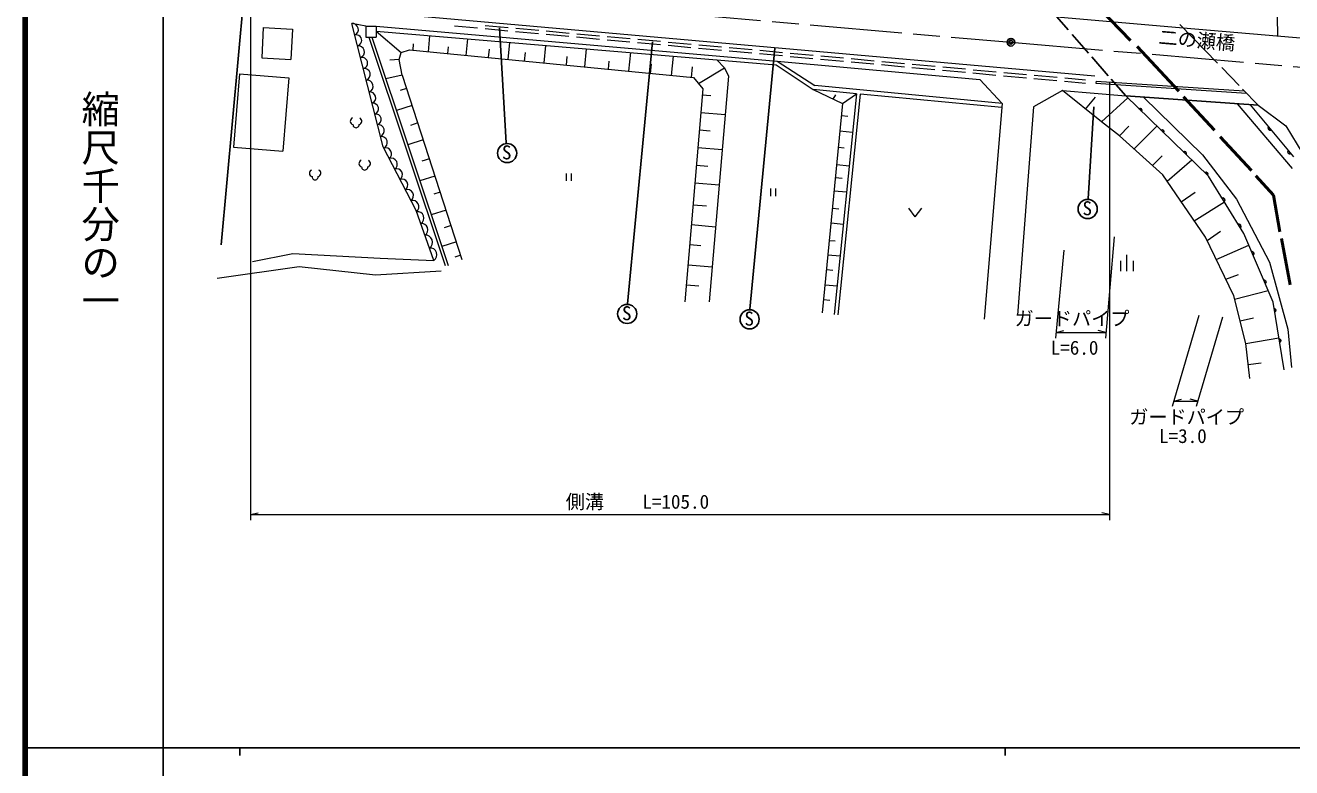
# Model space of a CAD drawing. Units: millimetres, scale not verified. Extents: x 40000 to 680000, y 20000 to 380000.
# Drawn here: x 40000 to 205424, y 202409 to 299458 of the extents above; entities that cross this region are included whole.
import ezdxf
from ezdxf.enums import TextEntityAlignment as Align

# ---------------------------------------------------------------- set-up
doc = ezdxf.new("R2010")
doc.units = ezdxf.units.MM
doc.header["$LTSCALE"] = 1000
doc.header["$PDMODE"] = 32
doc.header["$PDSIZE"] = 500
doc.linetypes.add('CHAIN', pattern=[18.5, 12, -1.5, 3.5, -1.5])
for name, color, linetype, lineweight in [('M-BGD', 7, 'Continuous', 13), ('M-BMK', 2, 'CHAIN', 13), ('M-BMK-SRVR', 3, 'Continuous', 25), ('M-STR-HTXT', 7, 'Continuous', 13), ('M-STR-STR1', 1, 'Continuous', 25), ('M-TTL', 2, 'Continuous', 140), ('M-TTL-BAND', 7, 'Continuous', 25)]:
    doc.layers.add(name, color=color, linetype=linetype, lineweight=lineweight)
doc.layers.add('M-STR-STRD', color=7, linetype='Continuous')
doc.styles.add('@ＭＳ ゴシック', font='')
doc.styles.add('ＭＳ ゴシック', font='')
doc.styles.get('@ＭＳ ゴシック').set_extended_font_data('@MS Gothic')
doc.styles.get('ＭＳ ゴシック').set_extended_font_data('MS Gothic')

msp = doc.modelspace()

# ---------------------------------------------------------------- linework, layer by layer
at = {"layer": 'M-BGD'}
for p, q in [((203597, 298094), (203240, 326807)), ((68507, 302684), (179700, 292835)), ((86736, 283554), (82631, 299699)), ((84501, 299353), (82631, 299699)), ((100087, 299445), (103075, 299174)), ((174742, 300583), (191250, 299141)), ((71089, 299171), (70877, 295213)), ((71089, 299171), (74908, 298967)), ((74908, 298967), (74695, 295009)), ((84501, 299353), (84478, 297923)), ((84478, 297923), (85813, 297901)), ((84501, 299353), (85836, 299331)), ((84869, 297917), (94848, 268079)), ((85265, 297910), (95244, 268073)), ((85836, 299331), (85813, 297901)), ((85826, 298687), (138098, 294281)), ((85826, 298687), (89111, 295912)), ((85836, 299331), (138221, 294789)), ((92654, 296009), (92858, 298094)), ((96072, 299381), (99060, 299110)), ((100056, 299019), (103043, 298748)), ((104039, 298657), (107027, 298386)), ((104071, 299083), (107058, 298812)), ((108023, 298296), (111011, 298024)), ((108054, 298722), (111042, 298450)), ((112006, 297934), (114994, 297663)), ((112038, 298360), (115026, 298089)), ((116022, 297998), (119009, 297727)), ((191250, 299141), (260264, 293108)), ((89111, 295912), (90205, 296249)), ((90205, 296249), (127298, 292623)), ((90646, 296206), (90727, 297032)), ((95205, 295760), (95292, 296659)), ((97576, 295528), (97787, 297682)), ((100509, 295242), (100616, 296334)), ((103071, 294991), (103288, 297212)), ((107758, 294533), (107982, 296822)), ((113085, 294012), (113316, 296370)), ((115990, 297572), (118978, 297301)), ((119974, 297211), (122961, 296939)), ((120005, 297636), (122993, 297365)), ((123957, 296849), (126945, 296578)), ((123989, 297275), (126977, 297003)), ((127941, 296487), (130929, 296216)), ((127972, 296913), (130960, 296642)), ((131924, 296125), (134912, 295854)), ((131956, 296551), (134944, 296280)), ((135940, 296190), (138927, 295918)), ((70877, 295213), (74695, 295009)), ((88831, 294973), (87596, 294922)), ((88831, 294973), (89111, 295912)), ((89237, 292960), (88831, 294973)), ((105219, 294781), (105327, 295887)), ((110690, 294246), (110800, 295374)), ((116166, 293711), (116269, 294758)), ((118849, 293449), (119087, 295885)), ((124411, 292905), (124656, 295414)), ((130319, 294936), (131316, 293890)), ((135908, 295764), (138896, 295492)), ((138221, 294789), (143151, 291569)), ((138221, 294789), (164666, 292360)), ((139892, 295402), (142879, 295131)), ((139923, 295828), (142911, 295557)), ((143875, 295040), (146863, 294769)), ((143907, 295466), (146895, 295195)), ((147859, 294679), (150847, 294407)), ((147891, 295104), (150878, 294833)), ((151874, 294743), (154862, 294471)), ((67981, 293131), (67196, 283544)), ((67981, 293131), (74429, 292603)), ((89237, 292960), (87094, 292441)), ((89237, 292960), (97042, 268861)), ((121678, 293172), (121795, 294368)), ((127006, 292652), (127139, 294021)), ((127918, 291872), (131316, 293890)), ((131863, 292824), (129331, 263290)), ((131316, 293890), (131863, 292824)), ((138098, 294281), (142911, 291052)), ((151843, 294317), (154830, 294045)), ((155826, 293955), (158814, 293684)), ((155858, 294381), (158845, 294110)), ((159810, 293593), (162797, 293322)), ((159841, 294019), (162829, 293748)), ((163793, 293232), (166781, 292960)), ((163825, 293658), (166813, 293386)), ((167777, 292870), (170765, 292599)), ((167809, 293296), (170796, 293025)), ((171792, 292934), (174780, 292663)), ((74429, 292603), (73644, 283016)), ((89805, 291207), (88970, 290937)), ((128497, 291172), (126170, 263298)), ((127298, 292623), (128497, 291172)), ((167600, 289234), (143151, 291569)), ((164666, 292360), (167600, 289234)), ((171761, 292508), (174748, 292237)), ((175744, 292146), (178485, 291898)), ((175776, 292572), (178509, 292324)), ((179866, 292176), (179851, 291882)), ((179851, 291882), (199531, 290577)), ((179866, 292176), (199226, 290892)), ((128431, 290380), (129565, 290285)), ((148563, 290512), (142911, 291052)), ((142911, 291052), (146769, 289243)), ((145550, 289814), (145860, 290348)), ((148563, 290512), (145659, 261658)), ((149050, 290466), (146146, 261612)), ((146769, 289243), (148563, 290512)), ((167555, 288698), (149050, 290466)), ((175488, 290917), (171713, 288805)), ((180592, 286857), (175488, 290917)), ((175488, 290917), (183738, 290223)), ((178512, 288512), (179801, 290076)), ((180592, 286857), (184014, 289956)), ((194571, 279733), (183738, 290223)), ((186088, 290054), (193763, 282509)), ((90530, 288968), (88478, 288304)), ((128238, 288068), (131432, 287802)), ((146769, 289243), (144106, 261862)), ((167600, 289234), (165232, 261050)), ((171713, 288805), (169629, 261566)), ((198320, 289198), (205468, 280747)), ((199990, 289081), (205646, 282249)), ((201050, 289006), (204665, 286329)), ((91268, 286690), (90307, 286379)), ((146617, 287675), (147460, 287593)), ((182949, 285031), (180592, 286857)), ((182949, 285031), (184133, 286291)), ((184831, 283317), (187796, 286294)), ((204665, 286329), (210953, 275861)), ((128048, 285792), (129447, 285675)), ((146421, 285657), (148058, 285498)), ((182949, 285031), (188581, 279903)), ((67196, 283544), (73644, 283016)), ((91047, 275228), (86736, 283554)), ((91987, 284470), (89979, 283819)), ((127856, 283500), (131041, 283234)), ((146212, 283514), (146975, 283440)), ((92784, 282008), (91805, 281691)), ((145993, 281263), (147616, 281105)), ((187252, 281113), (188508, 282379)), ((189143, 279082), (192363, 281871)), ((193763, 282509), (198205, 276747)), ((93514, 279756), (91552, 279120)), ((110643, 280103), (110643, 279118)), ((111316, 280103), (111316, 279118)), ((127661, 281163), (129168, 281038)), ((145829, 279576), (146725, 279489)), ((194164, 271759), (188581, 279903)), ((199194, 272250), (194571, 279733)), ((127470, 278869), (130643, 278604)), ((137329, 278116), (137329, 277131)), ((138002, 278116), (138002, 277131)), ((94200, 277637), (93367, 277367)), ((145660, 277836), (147272, 277680)), ((190994, 276382), (192827, 277667)), ((192703, 273890), (196635, 276393)), ((198205, 276747), (202509, 268482)), ((93343, 268733), (91047, 275228)), ((94954, 275308), (93033, 274686)), ((127231, 276010), (128969, 275865)), ((145438, 275552), (146260, 275472)), ((155365, 275562), (156206, 274421)), ((157047, 275562), (156206, 274421)), ((95614, 273271), (94703, 272976)), ((127013, 273397), (130175, 273133)), ((145251, 273627), (146848, 273472)), ((145028, 271340), (145799, 271265)), ((197855, 264093), (194164, 271759)), ((194379, 271313), (196108, 272557)), ((202985, 263275), (199194, 272250)), ((96306, 271133), (94427, 270524)), ((126795, 270786), (128254, 270665)), ((195578, 268822), (199848, 270703)), ((69688, 268583), (74931, 269634)), ((74931, 269634), (86361, 269007)), ((86361, 269007), (93343, 268733)), ((96870, 269392), (96088, 269139)), ((126576, 268160), (129725, 267897)), ((144846, 269462), (146429, 269308)), ((183061, 268651), (183061, 267306)), ((183860, 269437), (183860, 267306)), ((184701, 268651), (184701, 267306)), ((202509, 268482), (204903, 259723)), ((75791, 267863), (65066, 266349)), ((85759, 266812), (75791, 267863)), ((94339, 267323), (85759, 266812)), ((144657, 267525), (145472, 267446)), ((196807, 266270), (198498, 266885)), ((126358, 265544), (127997, 265407)), ((144464, 265534), (146033, 265382)), ((197971, 263637), (202336, 264812)), ((144277, 263615), (145090, 263536)), ((199441, 257854), (197855, 264093)), ((204436, 254422), (202985, 263275)), ((198684, 260834), (200424, 261213)), ((204903, 259723), (205408, 254732)), ((199441, 257854), (203753, 258588)), ((199946, 253276), (199441, 257854)), ((199742, 255122), (201434, 255325))]:
    msp.add_line(p, q, dxfattribs=at)
at = {"layer": 'M-BGD', "lineweight": 50}
for p, q in [((180375, 301603), (184381, 297471)), ((185233, 296682), (190697, 290836)), ((191275, 290125), (195344, 285740)), ((196102, 284888), (200171, 280472)), ((200739, 279778), (203041, 277254)), ((203041, 277254), (203893, 272460)), ((204114, 271576), (205218, 265551))]:
    msp.add_line(p, q, dxfattribs=at)
at = {"layer": 'M-BGD', "lineweight": 25}
for p, q in [((102828, 284083), (101937, 299130)), ((118666, 263068), (121936, 297279)), ((134659, 262363), (137918, 296453)), ((178819, 276789), (179600, 288781))]:
    msp.add_line(p, q, dxfattribs=at)
for centre in [(102940, 282754), (178773, 275449), (118621, 261728), (134614, 261023)]:
    msp.add_circle(centre, 1250, dxfattribs=at)
at = {"layer": 'M-BGD'}
for centre, radius, start, end in [((82710, 298903), 800, 292.87588, 95.65126), ((83230, 297484), 713, 281.52243, 107.00471), ((83490, 295993), 802, 290.07104, 98.45611), ((83966, 294526), 742, 282.8066, 105.72055), ((84275, 293036), 780, 287.80971, 100.71743), ((84624, 291495), 806, 290.67781, 97.84933), ((85016, 289989), 760, 290.38405, 98.14309), ((85393, 288534), 751, 289.96869, 98.55846), ((85811, 287150), 697, 285.11721, 103.40994), ((82897, 286934), 449, 113.44836, 257.2818), ((83198, 286472), 401, 176.52859, 3.47141), ((83499, 286934), 449, 282.7182, 66.55164), ((86100, 285685), 799, 290.82843, 97.69871), ((86486, 284141), 803, 293.95191, 97.27975), ((87069, 282665), 786, 305.62344, 109.12551), ((84032, 281398), 449, 113.44836, 257.2818), ((84635, 281398), 449, 282.7182, 66.55164), ((87816, 281301), 781, 303.00353, 111.74542), ((77550, 280121), 449, 113.44836, 257.2818), ((77851, 279658), 401, 176.52859, 3.47141), ((78152, 280121), 449, 282.7182, 66.55164), ((84334, 280936), 401, 176.52859, 3.47141), ((88507, 279932), 761, 304.39606, 110.35289), ((89191, 278578), 768, 305.43477, 109.31418), ((89896, 277195), 800, 305.81729, 108.93166), ((90595, 275750), 828, 307.20739, 106.12793), ((91237, 274261), 841, 299.24666, 99.6884), ((91800, 272742), 800, 298.00029, 100.93476), ((92252, 271110), 928, 304.1985, 94.73655), ((92898, 269482), 870, 300.69954, 98.23551)]:
    msp.add_arc(centre, radius, start, end, dxfattribs=at)
at = {"layer": 'M-BGD', "lineweight": 25}
for centre, start, end in [((185598, 288344), 328.60089, 123.24013), ((188482, 285552), 328.60089, 123.24013), ((202617, 285996), 142.29759, 296.93682), ((191407, 282719), 328.60089, 123.24013), ((205166, 282917), 142.29759, 296.93682), ((194213, 280002), 328.60089, 123.24013), ((196419, 276635), 314.3881, 109.02733), ((198542, 273199), 314.3881, 109.02733), ((200243, 269623), 305.57853, 100.21776), ((201816, 265898), 305.57853, 100.21776), ((203108, 262174), 291.98815, 86.62738), ((203758, 258208), 291.98815, 86.62738)]:
    msp.add_arc(centre, 256, start, end, dxfattribs=at)
at = {"layer": 'M-BMK'}
for p, q in [((68808, 305961), (168752, 297250)), ((168752, 297250), (268142, 288743))]:
    msp.add_line(p, q, dxfattribs=at)
at = {"layer": 'M-BMK-SRVR'}
msp.add_line((65574, 270775), (68808, 305961), dxfattribs=at)
msp.add_circle((168752, 297250), 500, dxfattribs=at)
msp.add_point((168752, 297250), dxfattribs=at)
at = {"layer": 'M-STR-HTXT'}
for p, q in [((69415, 302604), (69424, 234755)), ((181611, 292060), (181615, 234755)), ((182228, 271809), (181086, 258566)), ((175666, 270061), (174580, 258567)), ((193309, 261503), (189818, 249636)), ((196392, 261303), (192937, 249637)), ((174649, 259300), (175649, 259550)), ((174649, 259300), (181149, 259300)), ((181149, 259300), (180149, 259550)), ((190026, 250343), (191026, 250593)), ((190026, 250343), (193146, 250343)), ((193146, 250343), (192146, 250593)), ((69424, 235492), (70424, 235742)), ((69424, 235492), (181615, 235492)), ((181615, 235492), (180615, 235742))]:
    msp.add_line(p, q, dxfattribs=at)
at = {"layer": 'M-STR-STR1'}
for p, q in [((176215, 298887), (174445, 300925)), ((195722, 294516), (190831, 299574)), ((178890, 295806), (176759, 298260)), ((181436, 292874), (179305, 295328)), ((198545, 291597), (196290, 293929)), ((183738, 290223), (181851, 292396)), ((201050, 289006), (183738, 290223)), ((201050, 289006), (199021, 291104))]:
    msp.add_line(p, q, dxfattribs=at)
at = {"layer": 'M-TTL'}
msp.add_line((40000, 380000), (40000, 20000), dxfattribs=at)
at = {"layer": 'M-TTL-BAND'}
for p, q in [((58000, 370000), (58000, 20000)), ((40000, 205000), (579000, 205000)), ((68000, 205000), (68000, 204000)), ((168000, 205000), (168000, 204000))]:
    msp.add_line(p, q, dxfattribs=at)

# ---------------------------------------------------------------- texts
at = {"layer": 'M-BGD', "style": 'ＭＳ ゴシック'}
msp.add_text('二の瀬橋', height=1833, rotation=355.235, dxfattribs=at).set_placement((187937, 296477), align=Align.BOTTOM_LEFT)
for p in [(102261, 281381), (178095, 274075), (117942, 260354), (133935, 259650)]:
    msp.add_text('S', height=1833, dxfattribs=at).set_placement(p, align=Align.BOTTOM_LEFT)
at = {"layer": 'M-STR-HTXT', "style": 'ＭＳ ゴシック'}
for s, p in [('ガードパイプ', (169230, 259657)), ('L=6.0', (173941, 255847)), ('ガードパイプ', (184202, 246788)), ('L=3.0', (188093, 244303)), ('側溝\u3000\u3000L=105.0', (110595, 235716))]:
    msp.add_text(s, height=1833, dxfattribs=at).set_placement(p, align=Align.BOTTOM_LEFT)
at = {"layer": 'M-STR-STRD', "style": '@ＭＳ ゴシック'}
msp.add_text('縮尺千分の一', height=3666, rotation=270, dxfattribs=at).set_placement((49777, 261030), align=Align.MIDDLE_RIGHT)

doc.saveas('drawing.dxf')
